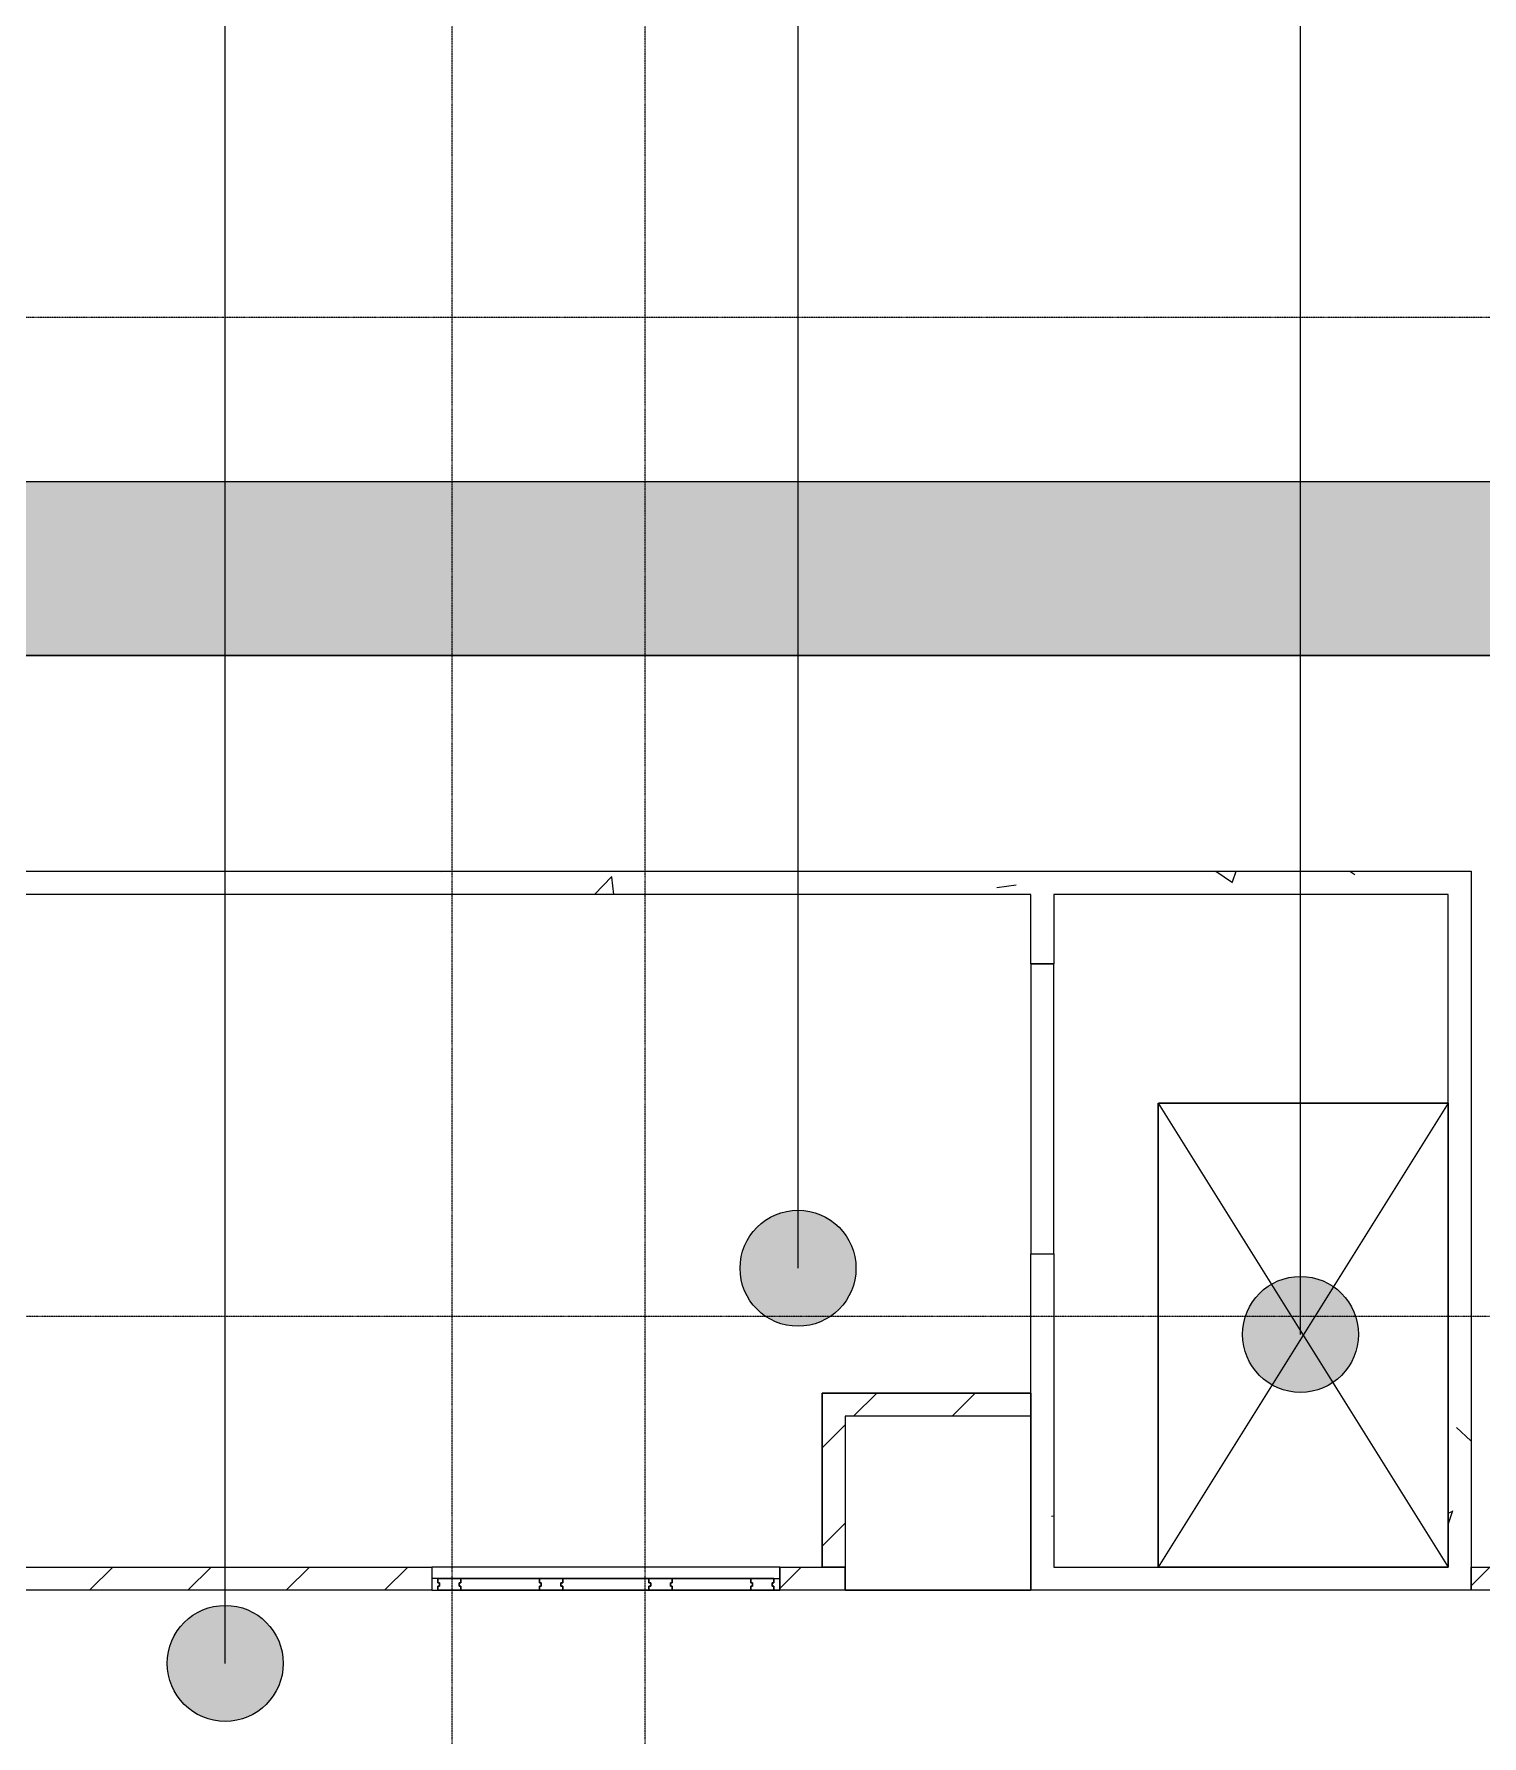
# Model space of a CAD drawing. Header units: millimetres. Extents: x -962357 to -591296, y -195428 to 59420.
# Drawn here: x -702687 to -690197, y -37 to 14639 of the extents above; entities that cross this region are included whole.
import ezdxf

# ---------------------------------------------------------------- set-up
doc = ezdxf.new("R2010")
doc.units = ezdxf.units.MM
doc.linetypes.add('DPA_Grid _ Level 100', pattern=[10, 5.5, -1.6, 1.3, -1.6])
for name, color, linetype, lineweight in [('_ _ A-DETL-OPENING', 1, 'Continuous', 25), ('A-DOOR', 3, 'Continuous', 25), ('A-DOOR-E', 2, 'Continuous', 25), ('A-DOOR-FRAM', 3, 'Continuous', 25), ('A-FLOR-E', 2, 'Continuous', 9), ('A-ROOM-IDEN', 3, 'Continuous', 25), ('A-WALL', 5, 'Continuous', 9), ('A-WALL-PATT', 1, 'Continuous', 9), ('S-GRID', 251, 'Continuous', 9), ('WALL-E', 2, 'Continuous', 9)]:
    doc.layers.add(name, color=color, linetype=linetype, lineweight=lineweight)
pattern_1 = [(50, (2.4, 1), (3643.682, -318.781), [381, -4191]), (355, (2.4, 1), (-704.856, 3821.136), [304.8, -3352.8]), (100.451, (306, -25.6), (2938.852, 3502.332), [323.8, -3561.801]), (46.184, (2.4, 1017), (5421.58, -840.856), [571.5, -6286.5]), (96.636, (454, 947), (4748.05, 4948.55), [485.7, -5342.7]), (351.184, (2.4, 1017), (4748.1, 4948.506), [457.2, -5029.2]), (21, (510.4, 763), (3032.288, -2045.304), [381, -4191]), (326, (510.4, 763), (1236.042, 3683.762), [304.8, -3352.8]), (71.451, (763, 592.5), (4268.343, 1638.425), [323.8, -3561.801]), (37.5, (2.4, 1), (61.772, 1691.1008), [167.64, -3144.52, 167.64, -3235.96, -3365.5]), (37.5, (2.4, 1), (61.772, 1691.1008), [-6715.76, 167.64, -3197.86]), (7.5, (2.4, 1), (1336.3933, 2003.6115), [167.64, -1772.92, 167.64, -3068.32, -1282.7]), (7.5, (2.4, 1), (1336.3933, 2003.6115), [-5176.52, 167.64, -1115.06]), (327.5, (-1130.5, 1), (2711.8178, -114.5786), [167.64, -1102.36, 167.64, -3794.76, -5257.8]), (327.5, (-1130.5, 1), (2711.8178, -114.5786), [-5232.4, 167.64, -5090.16]), (317.5, (-1638.5, 1), (2962.5856, 508.5334), [167.64, -1483.36, 167.64, -2463.8, -3733.8]), (317.5, (-1638.5, 1), (2962.5856, 508.5334), [-4282.44, 167.64, -3566.16])]
pattern_2 = [(45, (2.4, 1), (-424.26407, 424.26407), [])]

# ---------------------------------------------------------------- blocks, each defined once
blk = doc.blocks.new('A33 - _Wall_ Access Panel 3000 x 3000-18927020-4180-01 LOWER PLATFORM LEVEL - REFLECTED CEILING PLAN')
at = {"layer": 'A-DOOR', "lineweight": 9}
for p, q in [((-572, 0), (-372, 0)), ((-572, -35), (-572, 0)), ((-372, 0), (-372, -35)), ((372, 0), (572, 0)), ((372, -35), (372, 0)), ((572, 0), (572, -35)), ((-1450, 0), (-1250, 0)), ((-1450, -35), (-1450, 0)), ((-1435, -35), (-1450, -35)), ((-1450, -100), (-1450, -65)), ((-1450, -65), (-1435, -65)), ((-1250, -100), (-1450, -100)), ((-1435, -65), (-1435, -35)), ((-1250, -35), (-1265, -35)), ((-1265, -35), (-1265, -65)), ((-1265, -35), (-1250, -35)), ((-1265, -65), (-1265, -35)), ((-1265, -65), (-1250, -65)), ((-1250, -65), (-1265, -65)), ((-1250, 0), (-1250, -35)), ((-1250, -35), (-1250, 0)), ((-1250, 0), (-572, 0)), ((-1250, -65), (-1250, -100)), ((-1250, -100), (-1250, -65)), ((-572, -100), (-1250, -100)), ((-572, 0), (-572, -35)), ((-557, -35), (-572, -35)), ((-572, -35), (-557, -35)), ((-572, -100), (-572, -65)), ((-572, -65), (-557, -65)), ((-557, -65), (-572, -65)), ((-572, -65), (-572, -100)), ((-372, -100), (-572, -100)), ((-557, -65), (-557, -35)), ((-557, -35), (-557, -65)), ((-372, -35), (-387, -35)), ((-387, -35), (-387, -65)), ((-387, -35), (-372, -35)), ((-387, -65), (-387, -35)), ((-387, -65), (-372, -65)), ((-372, -65), (-387, -65)), ((-372, -35), (-372, 0)), ((-372, 0), (372, 0)), ((-372, -65), (-372, -100)), ((-372, -100), (-372, -65)), ((372, -100), (-372, -100)), ((372, 0), (372, -35)), ((387, -35), (372, -35)), ((372, -35), (387, -35)), ((372, -100), (372, -65)), ((372, -65), (387, -65)), ((387, -65), (372, -65)), ((372, -65), (372, -100)), ((572, -100), (372, -100)), ((387, -65), (387, -35)), ((387, -35), (387, -65)), ((572, -35), (557, -35)), ((557, -35), (557, -65)), ((557, -35), (572, -35)), ((557, -65), (557, -35)), ((557, -65), (572, -65)), ((572, -65), (557, -65)), ((572, -35), (572, 0)), ((572, 0), (1250, 0)), ((572, -65), (572, -100)), ((572, -100), (572, -65)), ((1250, -100), (572, -100)), ((1250, 0), (1450, 0)), ((1250, -35), (1250, 0)), ((1250, 0), (1250, -35)), ((1265, -35), (1250, -35)), ((1250, -35), (1265, -35)), ((1250, -100), (1250, -65)), ((1250, -65), (1265, -65)), ((1265, -65), (1250, -65)), ((1250, -65), (1250, -100)), ((1450, -100), (1250, -100)), ((1265, -65), (1265, -35)), ((1265, -35), (1265, -65)), ((1450, -35), (1435, -35)), ((1435, -35), (1435, -65)), ((1435, -65), (1450, -65)), ((1450, 0), (1450, -35)), ((1450, -65), (1450, -100))]:
    blk.add_line(p, q, dxfattribs=at)
at = {"layer": 'A-DOOR-E'}
for p, q in [((-372, 0), (-572, 0)), ((-572, 0), (-572, -35)), ((-372, -35), (-372, 0)), ((372, 0), (372, -35)), ((572, 0), (372, 0)), ((572, -35), (572, 0)), ((-1250, 0), (-1450, 0)), ((-1450, 0), (-1450, -35)), ((-1450, -35), (-1435, -35)), ((-1435, -65), (-1450, -65)), ((-1450, -65), (-1450, -100)), ((-1450, -100), (-1250, -100)), ((-1435, -35), (-1435, -65)), ((-1265, -65), (-1265, -35)), ((-1265, -35), (-1250, -35)), ((-1250, -35), (-1265, -35)), ((-1265, -35), (-1265, -65)), ((-1265, -65), (-1265, -35)), ((-1265, -35), (-1250, -35)), ((-1250, -35), (-1265, -35)), ((-1265, -35), (-1265, -65)), ((-1265, -65), (-1265, -35)), ((-1265, -35), (-1250, -35)), ((-1265, -65), (-1265, -35)), ((-1265, -35), (-1250, -35)), ((-1265, -35), (-1250, -35)), ((-1265, -65), (-1265, -35)), ((-1250, -35), (-1265, -35)), ((-1265, -35), (-1265, -65)), ((-1250, -65), (-1265, -65)), ((-1265, -65), (-1250, -65)), ((-1250, -65), (-1265, -65)), ((-1265, -65), (-1250, -65)), ((-1250, -65), (-1265, -65)), ((-1250, -65), (-1265, -65)), ((-1250, -65), (-1265, -65)), ((-1265, -65), (-1250, -65)), ((-1250, -35), (-1250, 0)), ((-572, 0), (-1250, 0)), ((-1250, 0), (-1250, -35)), ((-1250, -35), (-1250, 0)), ((-1250, 0), (-572, 0)), ((-572, 0), (-1250, 0)), ((-1250, 0), (-1250, -35)), ((-1250, -35), (-1250, 0)), ((-1250, 0), (-572, 0)), ((-1250, -35), (-1250, 0)), ((-1250, 0), (-572, 0)), ((-1250, 0), (-572, 0)), ((-1250, -35), (-1250, 0)), ((-572, 0), (-1250, 0)), ((-1250, 0), (-1250, -35)), ((-1250, -100), (-1250, -65)), ((-1250, -65), (-1250, -100)), ((-1250, -100), (-1250, -65)), ((-1250, -65), (-1250, -100)), ((-1250, -100), (-1250, -65)), ((-1250, -100), (-1250, -65)), ((-1250, -100), (-1250, -65)), ((-1250, -65), (-1250, -100)), ((-1250, -100), (-572, -100)), ((-572, -100), (-1250, -100)), ((-1250, -100), (-572, -100)), ((-572, -100), (-1250, -100)), ((-572, -100), (-1250, -100)), ((-572, -100), (-1250, -100)), ((-1250, -100), (-572, -100)), ((-572, -35), (-572, 0)), ((-572, 0), (-572, -35)), ((-572, -35), (-572, 0)), ((-572, 0), (-572, -35)), ((-572, 0), (-572, -35)), ((-572, 0), (-572, -35)), ((-572, -35), (-572, 0)), ((-572, -35), (-557, -35)), ((-557, -35), (-572, -35)), ((-572, -35), (-557, -35)), ((-557, -35), (-572, -35)), ((-572, -35), (-557, -35)), ((-572, -35), (-557, -35)), ((-572, -35), (-557, -35)), ((-557, -35), (-572, -35)), ((-557, -65), (-572, -65)), ((-572, -65), (-572, -100)), ((-572, -100), (-572, -65)), ((-572, -65), (-557, -65)), ((-557, -65), (-572, -65)), ((-572, -65), (-572, -100)), ((-572, -100), (-572, -65)), ((-572, -65), (-557, -65)), ((-557, -65), (-572, -65)), ((-572, -65), (-572, -100)), ((-557, -65), (-572, -65)), ((-572, -65), (-572, -100)), ((-572, -65), (-572, -100)), ((-557, -65), (-572, -65)), ((-572, -100), (-572, -65)), ((-572, -65), (-557, -65)), ((-572, -100), (-372, -100)), ((-557, -35), (-557, -65)), ((-557, -65), (-557, -35)), ((-557, -35), (-557, -65)), ((-557, -65), (-557, -35)), ((-557, -35), (-557, -65)), ((-557, -35), (-557, -65)), ((-557, -35), (-557, -65)), ((-557, -65), (-557, -35)), ((-387, -65), (-387, -35)), ((-387, -35), (-372, -35)), ((-372, -35), (-387, -35)), ((-387, -35), (-387, -65)), ((-387, -65), (-387, -35)), ((-387, -35), (-372, -35)), ((-372, -35), (-387, -35)), ((-387, -35), (-387, -65)), ((-387, -65), (-387, -35)), ((-387, -35), (-372, -35)), ((-387, -65), (-387, -35)), ((-387, -35), (-372, -35)), ((-387, -35), (-372, -35)), ((-387, -65), (-387, -35)), ((-372, -35), (-387, -35)), ((-387, -35), (-387, -65)), ((-372, -65), (-387, -65)), ((-387, -65), (-372, -65)), ((-372, -65), (-387, -65)), ((-387, -65), (-372, -65)), ((-372, -65), (-387, -65)), ((-372, -65), (-387, -65)), ((-372, -65), (-387, -65)), ((-387, -65), (-372, -65)), ((372, 0), (-372, 0)), ((-372, 0), (-372, -35)), ((-372, -35), (-372, 0)), ((-372, 0), (372, 0)), ((372, 0), (-372, 0)), ((-372, 0), (-372, -35)), ((-372, -35), (-372, 0)), ((-372, 0), (372, 0)), ((-372, -35), (-372, 0)), ((-372, 0), (372, 0)), ((-372, 0), (372, 0)), ((-372, -35), (-372, 0)), ((372, 0), (-372, 0)), ((-372, 0), (-372, -35)), ((-372, -100), (-372, -65)), ((-372, -65), (-372, -100)), ((-372, -100), (-372, -65)), ((-372, -65), (-372, -100)), ((-372, -100), (-372, -65)), ((-372, -100), (-372, -65)), ((-372, -100), (-372, -65)), ((-372, -65), (-372, -100)), ((-372, -100), (372, -100)), ((372, -100), (-372, -100)), ((-372, -100), (372, -100)), ((372, -100), (-372, -100)), ((372, -100), (-372, -100)), ((372, -100), (-372, -100)), ((-372, -100), (372, -100)), ((372, -35), (372, 0)), ((372, 0), (372, -35)), ((372, -35), (372, 0)), ((372, 0), (372, -35)), ((372, 0), (372, -35)), ((372, 0), (372, -35)), ((372, -35), (372, 0)), ((372, -35), (387, -35)), ((387, -35), (372, -35)), ((372, -35), (387, -35)), ((387, -35), (372, -35)), ((372, -35), (387, -35)), ((372, -35), (387, -35)), ((372, -35), (387, -35)), ((387, -35), (372, -35)), ((387, -65), (372, -65)), ((372, -65), (372, -100)), ((372, -100), (372, -65)), ((372, -65), (387, -65)), ((387, -65), (372, -65)), ((372, -65), (372, -100)), ((372, -100), (372, -65)), ((372, -65), (387, -65)), ((387, -65), (372, -65)), ((372, -65), (372, -100)), ((387, -65), (372, -65)), ((372, -65), (372, -100)), ((372, -65), (372, -100)), ((387, -65), (372, -65)), ((372, -100), (372, -65)), ((372, -65), (387, -65)), ((372, -100), (572, -100)), ((387, -35), (387, -65)), ((387, -65), (387, -35)), ((387, -35), (387, -65)), ((387, -65), (387, -35)), ((387, -35), (387, -65)), ((387, -35), (387, -65)), ((387, -35), (387, -65)), ((387, -65), (387, -35)), ((557, -65), (557, -35)), ((557, -35), (572, -35)), ((572, -35), (557, -35)), ((557, -35), (557, -65)), ((557, -65), (557, -35)), ((557, -35), (572, -35)), ((572, -35), (557, -35)), ((557, -35), (557, -65)), ((557, -65), (557, -35)), ((557, -35), (572, -35)), ((557, -65), (557, -35)), ((557, -35), (572, -35)), ((557, -35), (572, -35)), ((557, -65), (557, -35)), ((572, -35), (557, -35)), ((557, -35), (557, -65)), ((572, -65), (557, -65)), ((557, -65), (572, -65)), ((572, -65), (557, -65)), ((557, -65), (572, -65)), ((572, -65), (557, -65)), ((572, -65), (557, -65)), ((572, -65), (557, -65)), ((557, -65), (572, -65)), ((1250, 0), (572, 0)), ((572, 0), (572, -35)), ((572, -35), (572, 0)), ((572, 0), (1250, 0)), ((1250, 0), (572, 0)), ((572, 0), (572, -35)), ((572, -35), (572, 0)), ((572, 0), (1250, 0)), ((572, -35), (572, 0)), ((572, 0), (1250, 0)), ((572, 0), (1250, 0)), ((572, -35), (572, 0)), ((1250, 0), (572, 0)), ((572, 0), (572, -35)), ((572, -100), (572, -65)), ((572, -65), (572, -100)), ((572, -100), (572, -65)), ((572, -65), (572, -100)), ((572, -100), (572, -65)), ((572, -100), (572, -65)), ((572, -100), (572, -65)), ((572, -65), (572, -100)), ((572, -100), (1250, -100)), ((1250, -100), (572, -100)), ((572, -100), (1250, -100)), ((1250, -100), (572, -100)), ((1250, -100), (572, -100)), ((1250, -100), (572, -100)), ((572, -100), (1250, -100)), ((1450, 0), (1250, 0)), ((1250, 0), (1250, -35)), ((1250, -35), (1250, 0)), ((1250, 0), (1250, -35)), ((1250, -35), (1250, 0)), ((1250, 0), (1250, -35)), ((1250, 0), (1250, -35)), ((1250, 0), (1250, -35)), ((1250, -35), (1250, 0)), ((1250, -35), (1265, -35)), ((1265, -35), (1250, -35)), ((1250, -35), (1265, -35)), ((1265, -35), (1250, -35)), ((1250, -35), (1265, -35)), ((1250, -35), (1265, -35)), ((1250, -35), (1265, -35)), ((1265, -35), (1250, -35)), ((1265, -65), (1250, -65)), ((1250, -65), (1250, -100)), ((1250, -100), (1250, -65)), ((1250, -65), (1265, -65)), ((1265, -65), (1250, -65)), ((1250, -65), (1250, -100)), ((1250, -100), (1250, -65)), ((1250, -65), (1265, -65)), ((1265, -65), (1250, -65)), ((1250, -65), (1250, -100)), ((1265, -65), (1250, -65)), ((1250, -65), (1250, -100)), ((1250, -65), (1250, -100)), ((1265, -65), (1250, -65)), ((1250, -100), (1250, -65)), ((1250, -65), (1265, -65)), ((1250, -100), (1450, -100)), ((1265, -35), (1265, -65)), ((1265, -65), (1265, -35)), ((1265, -35), (1265, -65)), ((1265, -65), (1265, -35)), ((1265, -35), (1265, -65)), ((1265, -35), (1265, -65)), ((1265, -35), (1265, -65)), ((1265, -65), (1265, -35)), ((1435, -65), (1435, -35)), ((1435, -35), (1450, -35)), ((1450, -65), (1435, -65)), ((1450, -35), (1450, 0)), ((1450, -100), (1450, -65))]:
    blk.add_line(p, q, dxfattribs=at)
at = {"layer": 'A-DOOR-FRAM'}
for p, q in [((-1500, 0), (-1500, -100)), ((-1450, 0), (-1500, 0)), ((-1500, -100), (-1450, -100)), ((-1450, -35), (-1450, 0)), ((-1435, -35), (-1450, -35)), ((-1450, -65), (-1435, -65)), ((-1450, -100), (-1450, -65)), ((-1435, -65), (-1435, -35)), ((1435, -65), (1435, -35)), ((1435, -35), (1450, -35)), ((1450, -65), (1435, -65)), ((1450, 0), (1500, 0)), ((1450, -35), (1450, 0)), ((1450, -100), (1450, -65)), ((1500, -100), (1450, -100)), ((1500, 0), (1500, -100))]:
    blk.add_line(p, q, dxfattribs=at)
blk = doc.blocks.new('C-1-PP19-AR-4180-01-B_20250908-040939_EXDOWNLIGHT')
at = {"layer": 'A-DOOR-E'}
blk.add_blockref('A33 - _Wall_ Access Panel 3000 x 3000-18927020-4180-01 LOWER PLATFORM LEVEL - REFLECTED CEILING PLAN', (46925, -2260), dxfattribs=at)

msp = doc.modelspace()

# ---------------------------------------------------------------- hatches: boundary and pattern name
at = {"layer": 'A-ROOM-IDEN'}
h = msp.add_hatch(color=256, dxfattribs=at)
edge = h.paths.add_edge_path()
edge.add_arc((-696097.1, 3996), 500, 0, 360)
h = msp.add_hatch(color=256, dxfattribs=at)
edge = h.paths.add_edge_path()
edge.add_arc((-691763, 3426.2), 500, 0, 360)
h = msp.add_hatch(color=256, dxfattribs=at)
edge = h.paths.add_edge_path()
edge.add_arc((-701037.5, 589.5), 500, 0, 360)
at = {"layer": 'A-WALL-PATT'}
h = msp.add_hatch(dxfattribs=at)
h.set_pattern_fill('FP_1', color=256, style=0, pattern_type=2)
h.set_pattern_definition(pattern_1)
h.paths.add_polyline_path([(-714051, 9280), (-653820, 9280), (-653820, 10780), (-743520, 10780), (-743520, 9280), (-719862.1, 9280)])
h = msp.add_hatch(dxfattribs=at)
h.set_pattern_fill('FP_1', color=256, style=0, pattern_type=2)
h.set_pattern_definition(pattern_1)
h.paths.add_polyline_path([(-690290, 7220), (-690290, 7420), (-709550, 7420), (-709550, 7220), (-690490, 7220)])
h = msp.add_hatch(dxfattribs=at)
h.set_pattern_fill('FP_1', color=256, style=0, pattern_type=2)
h.set_pattern_definition(pattern_1)
h.paths.add_polyline_path([(-694090, 1220), (-693890, 1220), (-693890, 4119.9), (-694090, 4119.9), (-694090, 2506)])
h.paths.add_polyline_path([(-694090, 6620), (-693890, 6620), (-693890, 7220), (-694090, 7220)])
h = msp.add_hatch(dxfattribs=at)
h.set_pattern_fill('FP_1', color=256, style=0, pattern_type=2)
h.set_pattern_definition(pattern_1)
h.paths.add_polyline_path([(-690290, 1420), (-690290, 7220), (-690490, 7220), (-690490, 1420)])
h = msp.add_hatch(dxfattribs=at)
h.set_pattern_fill('FP_2', color=256, style=0, pattern_type=2)
h.set_pattern_definition(pattern_2)
h.paths.add_polyline_path([(-695690, 1420), (-695690, 2920), (-695890, 2920), (-695890, 1420)])
h = msp.add_hatch(dxfattribs=at)
h.set_pattern_fill('FP_2', color=256, style=0, pattern_type=2)
h.set_pattern_definition(pattern_2)
h.paths.add_polyline_path([(-694090, 2720), (-694090, 2920), (-695690, 2920), (-695690, 2720)])
h = msp.add_hatch(dxfattribs=at)
h.set_pattern_fill('FP_2', color=256, style=0, pattern_type=2)
h.set_pattern_definition(pattern_2)
h.paths.add_polyline_path([(-695891.4, 1220), (-695690, 1220), (-695690, 1420), (-696255, 1420), (-696255, 1220)])
h.paths.add_polyline_path([(-699523.4, 1220), (-699255, 1220), (-699255, 1420), (-706290, 1420), (-706290, 1220), (-702428.9, 1220)])
h = msp.add_hatch(dxfattribs=at)
h.set_pattern_fill('FP_2', color=256, style=0, pattern_type=2)
h.set_pattern_definition(pattern_2)
h.paths.add_polyline_path([(-682505, 1220), (-682505, 1420), (-685120, 1420), (-685120, 1220), (-684995.7, 1220)])
h.paths.add_polyline_path([(-689354, 1220), (-687220, 1220), (-687220, 1420), (-690290, 1420), (-690290, 1220)])

# ---------------------------------------------------------------- linework, layer by layer
at = {"layer": '_ _ A-DETL-OPENING'}
for p, q in [((-692990, 1419.6), (-692990, 5419.6)), ((-692990, 5419.6), (-690490, 5419.6)), ((-690490, 5419.6), (-692990, 1419.6)), ((-692990, 5419.6), (-690490, 1419.6)), ((-690490, 5419.6), (-690490, 1419.6)), ((-690490, 1419.6), (-692990, 1419.6))]:
    msp.add_line(p, q, dxfattribs=at)
at = {"layer": 'A-FLOR-E'}
for p, q in [((-653820.7, 9280), (-745018.9, 9280)), ((-715550, 9280), (-653820, 9280)), ((-653820, 9280), (-715550, 9280)), ((-692990, 5419.6), (-690490, 5419.6)), ((-692990, 1420), (-692990, 5419.6)), ((-692990, 5419.6), (-692990, 1420)), ((-692990, 1420), (-692990, 5419.6)), ((-690490, 5419.6), (-692985.9, 5419.6)), ((-692985.9, 5419.6), (-690490, 5419.6)), ((-690490, 5419.6), (-690490, 1420)), ((-695890, 1420), (-695890, 2920)), ((-695890, 2920), (-694090, 2920)), ((-694090, 2920), (-695890, 2920)), ((-695890, 2920), (-695890, 1420)), ((-694090, 2920), (-694090, 1220)), ((-694090, 1220), (-694090, 2920)), ((-695690, 1420), (-695890, 1420)), ((-695890, 1420), (-695690, 1420)), ((-695690, 1220), (-695690, 1420)), ((-695690, 1420), (-695690, 1220)), ((-694090, 1220), (-695690, 1220)), ((-695690, 1220), (-694090, 1220))]:
    msp.add_line(p, q, dxfattribs=at)
at = {"layer": 'A-ROOM-IDEN'}
for p, q in [((-691763, 3426.2), (-691763, 31642.3)), ((-696097.1, 3996), (-696097.1, 29262.3)), ((-701037.5, 589.5), (-701037.5, 26882.3))]:
    msp.add_line(p, q, dxfattribs=at)
for centre in [(-696097.1, 3996), (-691763, 3426.2), (-701037.5, 589.5)]:
    msp.add_circle(centre, 500, dxfattribs=at)
at = {"layer": 'A-WALL', "color": 7, "lineweight": 25}
for p, q in [((-743520, 10780), (-653820, 10780)), ((-653820, 9280), (-743520, 9280)), ((-709550, 7420), (-690290, 7420)), ((-690290, 7420), (-690290, 7220)), ((-694090, 7220), (-706090, 7220)), ((-694090, 6620), (-694090, 7220)), ((-690490, 7220), (-693890, 7220)), ((-693890, 7220), (-693890, 6620)), ((-690490, 1420), (-690490, 7220)), ((-690290, 7220), (-690290, 1420)), ((-693890, 6620), (-694090, 6620)), ((-694090, 2920), (-694090, 4119.9)), ((-694090, 4119.9), (-693890, 4119.9)), ((-693890, 4119.9), (-693890, 1420)), ((-695890, 1420), (-695890, 2920)), ((-695890, 2920), (-695690, 2920)), ((-695690, 2920), (-694090, 2920)), ((-695690, 2720), (-695690, 1420)), ((-694090, 2720), (-695690, 2720)), ((-694090, 1220), (-694090, 2720)), ((-706290, 1420), (-699255, 1420)), ((-699255, 1420), (-699255, 1320)), ((-696255, 1320), (-696255, 1420)), ((-696255, 1420), (-695890, 1420)), ((-695690, 1420), (-695690, 1320)), ((-693890, 1420), (-690490, 1420)), ((-690290, 1420), (-687220, 1420)), ((-699255, 1220), (-706290, 1220)), ((-699255, 1320), (-699255, 1220)), ((-696255, 1220), (-696255, 1320)), ((-695690, 1220), (-696255, 1220)), ((-695690, 1320), (-695690, 1220)), ((-693890, 1220), (-694090, 1220)), ((-690290, 1220), (-693890, 1220)), ((-687220, 1220), (-690290, 1220))]:
    msp.add_line(p, q, dxfattribs=at)
at = {"layer": 'A-WALL'}
for p, q in [((-694090, 2920), (-694090, 2720)), ((-690290, 1320), (-690290, 1420)), ((-690290, 1420), (-690290, 1320)), ((-690290, 1220), (-690290, 1320)), ((-690290, 1320), (-690290, 1220))]:
    msp.add_line(p, q, dxfattribs=at)
at = {"layer": 'S-GRID', "linetype": 'DPA_Grid _ Level 100'}
for p, q in [((-699080, -30741.3), (-699080, 54920.2)), ((-697415, -30741.3), (-697415, 53954.8)), ((-601518.7, 12195), (-957857, 12195)), ((-602984.2, 3580), (-957857, 3580))]:
    msp.add_line(p, q, dxfattribs=at)
at = {"layer": 'WALL-E'}
for p, q in [((-694090, 6620), (-693890, 6620)), ((-694090, 6620), (-694090, 4119.9)), ((-693890, 4119.9), (-693890, 6620)), ((-692990, 5419.6), (-692990, 1420)), ((-692990, 1420), (-692990, 5419.6)), ((-690490, 1420), (-690490, 5419.6)), ((-690490, 5419.6), (-690490, 1420)), ((-694090, 4119.9), (-693890, 4119.9)), ((-699255, 1420), (-699255, 1220)), ((-696255, 1420), (-699255, 1420)), ((-696255, 1420), (-696255, 1220)), ((-695690, 1220), (-695690, 1420)), ((-695690, 1420), (-695690, 1220)), ((-694090, 1420), (-694090, 1220)), ((-692985.9, 1420), (-690490, 1420)), ((-690490, 1420), (-692985.9, 1420)), ((-699255, 1220), (-696255, 1220)), ((-695690, 1220), (-694090, 1220)), ((-694090, 1220), (-695690, 1220))]:
    msp.add_line(p, q, dxfattribs=at)

# ---------------------------------------------------------------- block references
msp.add_blockref('C-1-PP19-AR-4180-01-B_20250908-040939_EXDOWNLIGHT', (-744680, 3580))

doc.saveas('drawing.dxf')
